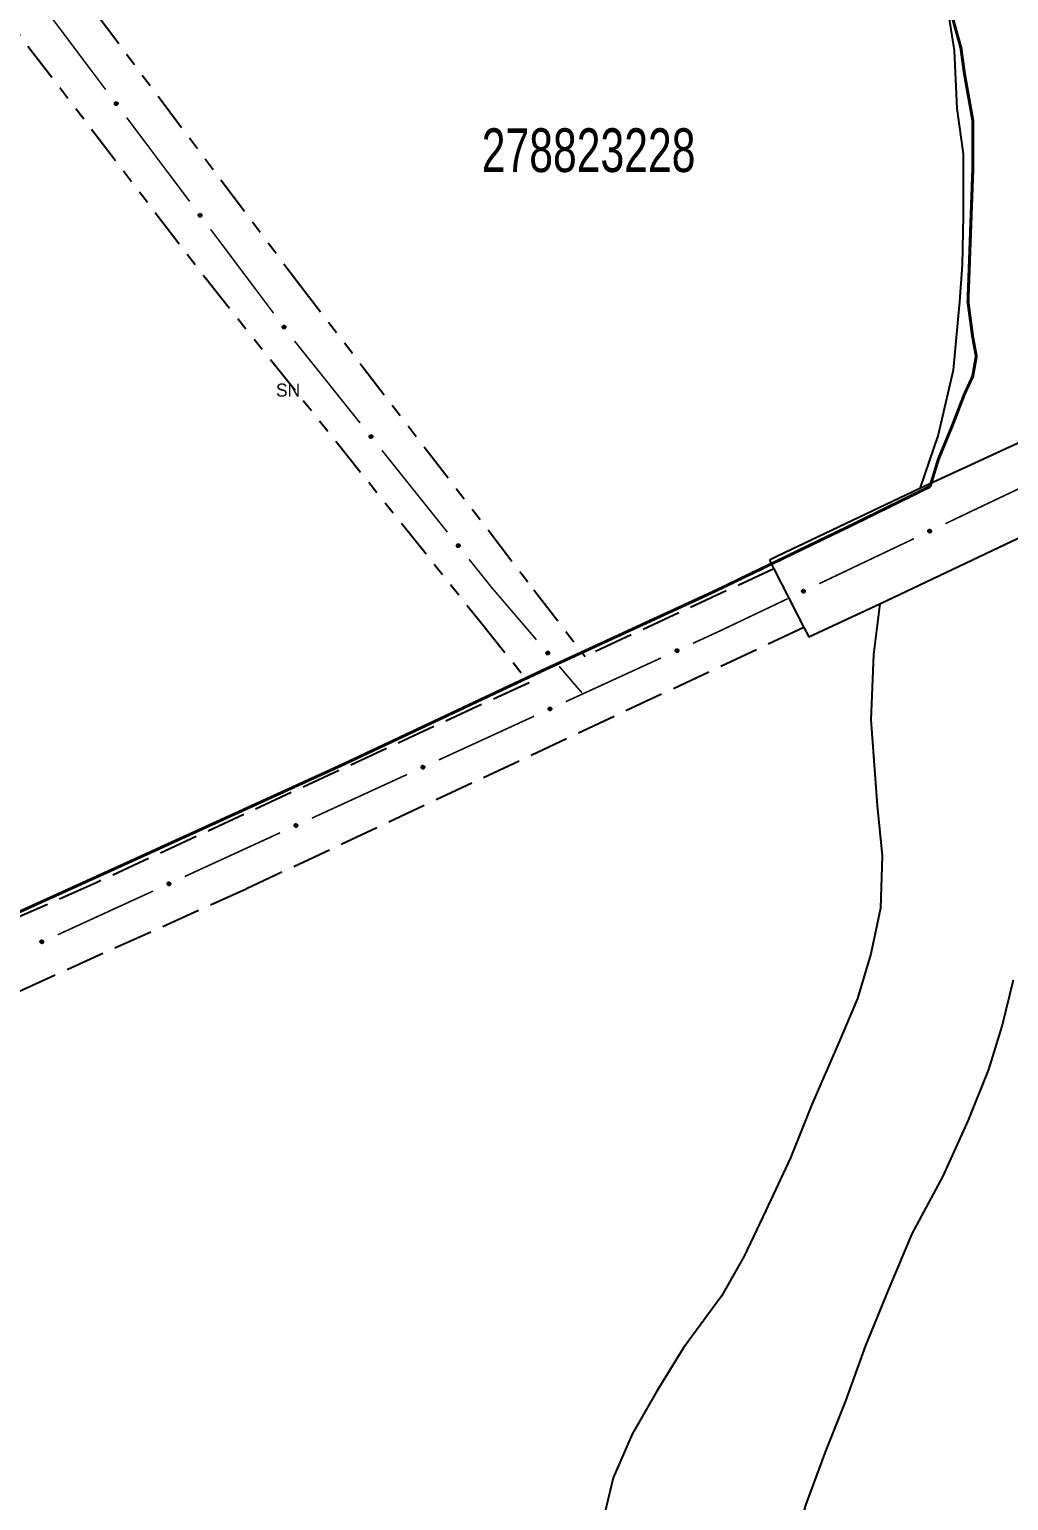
# Model space of a CAD drawing. Extents: x 205807 to 207855, y 4874692 to 4876446.
# Drawn here: x 206501.4 to 206613.5, y 4875407.2 to 4875575.6 of the extents above; entities that cross this region are included whole.
import ezdxf
from ezdxf.enums import TextEntityAlignment as Align

# ---------------------------------------------------------------- set-up
doc = ezdxf.new("R2010")
doc.units = 0
doc.header["$LTSCALE"] = 1.5
doc.header["$MEASUREMENT"] = 0
doc.linetypes.add('TRACO_11', pattern=[8, 3, -1, 3, -1])
doc.linetypes.add('TRACO_25', pattern=[8, 3, -1, 1, -1, 1, -1])
for name, color, linetype in [('CD_MALHA_LOTES', 7, 'CONTINUOUS'), ('CD_TXT_QUADRA', 7, 'CONTINUOUS'), ('HD-CURSO-PERENE', 170, 'CONTINUOUS'), ('RU-QUADRA', 210, 'CONTINUOUS'), ('SV-EIXO-RUA-N-PAV', 6, 'CONTINUOUS'), ('SV-EIXO-RUA-PAV', 20, 'CONTINUOUS'), ('SV-PONTE-BUEIRO', 251, 'CONTINUOUS'), ('SV-RUA-NAO-PAV', 7, 'CONTINUOUS'), ('SV-RUA-PAVIM', 7, 'CONTINUOUS'), ('Th_NmrPort', 1, 'CONTINUOUS')]:
    doc.layers.add(name, color=color, linetype=linetype)
doc.styles.add('ARIAL', font='ARIAL.SHX')

msp = doc.modelspace()

# ---------------------------------------------------------------- linework, layer by layer
at = {"layer": 'CD_MALHA_LOTES', "linetype": 'Continuous', "const_width": 0.35, "flags": 128}
for points in [[(206604.486, 4875523.267073), (206605.435103, 4875526.385555), (206607.062137, 4875530.317553), (206608.417999, 4875533.842793), (206609.367102, 4875535.876586), (206609.773861, 4875538.181551), (206609.367102, 4875540.350929), (206608.824757, 4875544.418514), (206609.367102, 4875559.265199), (206609.367102, 4875565.23099), (206608.417999, 4875570.51885), (206608.011241, 4875573.501745), (206606.790965, 4875577.840503)], [(206483.949904, 4875467.202196), (206511.745067, 4875479.811709), (206537.031886, 4875491.336532), (206560.081533, 4875502.183425), (206579.944905, 4875511.335491), (206595.6729, 4875518.928316), (206604.486, 4875523.267073)]]:
    msp.add_lwpolyline(points, dxfattribs=at)
at = {"layer": 'HD-CURSO-PERENE', "linetype": 'Continuous'}
for points in [[(206586.379211, 4875603.905632, 2.472742), (206586.745282, 4875603.620523, 2.472742), (206592.762149, 4875600.35785, 2.472742), (206598.729408, 4875596.526198, 2.472742), (206603.237038, 4875591.570028, 2.472742), (206605.174926, 4875586.29542, 2.472742), (206606.063424, 4875580.648216, 2.472742), (206607.234946, 4875573.18814, 2.472742), (206607.536408, 4875566.525171, 2.472742), (206608.258199, 4875561.359625, 2.472742), (206608.278473, 4875554.304966, 2.558281), (206608.158536, 4875548.621698, 2.558281), (206607.835816, 4875544.458697, 2.558281), (206607.129676, 4875536.5686, 2.567813), (206605.403765, 4875529.187636, 2.567813), (206603.293345, 4875523.025351, 2.567813)], [(206598.730195, 4875509.824808, 2.567813), (206598.002263, 4875504.055681, 2.567813), (206597.719783, 4875496.569941, 2.567813), (206598.438827, 4875486.773241, 2.567813), (206599.002873, 4875481.003207, 2.567813), (206598.801079, 4875475.025333, 2.567813), (206597.706028, 4875469.772406, 2.567813), (206596.19025, 4875464.650802, 2.567813), (206594.054647, 4875459.646453, 2.567813), (206590.930116, 4875452.52537, 2.567813), (206588.498642, 4875446.417009, 2.567813), (206585.662023, 4875440.400013, 2.567813), (206583.182181, 4875435.160003, 2.567813), (206580.620385, 4875430.581637, 2.567813), (206576.248772, 4875424.698395, 2.567813), (206573.190312, 4875419.742467, 2.567813), (206570.354826, 4875414.800383, 2.567813), (206568.187524, 4875409.812255, 2.567813), (206566.578757, 4875403.107002, 2.567813)], [(206615.829804, 4875328.724733, 2.567813), (206612.039507, 4875334.166554, 2.567813), (206608.351043, 4875340.35589, 2.567813), (206605.252254, 4875346.627311, 2.567813), (206602.457036, 4875353.031261, 2.567813), (206600.034669, 4875358.348848, 2.567813), (206596.279978, 4875364.236231, 2.567813), (206591.942425, 4875369.906103, 2.567813), (206588.506009, 4875375.782555, 2.567813), (206586.717825, 4875381.73918, 2.567813), (206586.584349, 4875387.600746, 2.567813), (206586.915771, 4875393.848133, 2.567813), (206588.569729, 4875400.250393, 2.567813), (206590.255656, 4875406.66828, 2.567813), (206592.536658, 4875412.865631, 2.567813), (206594.804851, 4875418.48981, 2.567813), (206597.119775, 4875424.933679, 2.567813), (206599.72856, 4875431.303145, 2.567813), (206602.42536, 4875437.727527, 2.567813), (206605.975478, 4875444.350972, 2.567813), (206608.894849, 4875450.741429, 2.567813), (206611.212141, 4875456.524397, 2.567813), (206612.750515, 4875461.494505, 2.567813), (206614.029017, 4875466.793495, 2.567813)]]:
    msp.add_polyline3d(points, dxfattribs=at)
at = {"layer": 'RU-QUADRA', "linetype": 'Continuous', "const_width": 0.18, "flags": 128}
msp.add_lwpolyline([(206466.05253, 4875575.874503), (206468.764254, 4875557.299199), (206475.272389, 4875518.58935), (206479.204388, 4875496.692185), (206483.949904, 4875467.202196), (206511.745067, 4875479.811709), (206537.031886, 4875491.336532), (206560.081533, 4875502.183425), (206579.944905, 4875511.335491), (206595.6729, 4875518.928316), (206604.486, 4875523.267073), (206605.435103, 4875526.385555), (206607.062137, 4875530.317553), (206608.417999, 4875533.842793), (206609.367102, 4875535.876586), (206609.773861, 4875538.181551), (206609.367102, 4875540.350929), (206608.824757, 4875544.418514), (206609.367102, 4875559.265199), (206609.367102, 4875565.23099), (206608.417999, 4875570.51885), (206608.011241, 4875573.501745), (206606.790965, 4875577.840503)], dxfattribs=at)
at = {"layer": 'SV-EIXO-RUA-N-PAV', "const_width": 0.18}
for points in [[(206502.882792, 4875578.287206), (206510.091661, 4875568.693864)], [(206512.494618, 4875565.496084), (206519.703487, 4875555.902742)], [(206522.106444, 4875552.704962), (206529.315313, 4875543.11162)], [(206531.720153, 4875539.9153), (206539.216494, 4875530.544874)], [(206541.715274, 4875527.421399), (206549.211614, 4875518.050973)], [(206551.710394, 4875514.927498), (206554.209175, 4875511.804023)], [(206554.209175, 4875511.804023), (206554.290332, 4875511.702576)], [(206554.290332, 4875511.702576), (206559.412115, 4875505.727162)], [(206562.015281, 4875502.690136), (206563.967655, 4875500.412366)], [(206563.967655, 4875500.412366), (206564.616531, 4875499.655344)]]:
    msp.add_lwpolyline(points, dxfattribs=at)
at = {"layer": 'SV-EIXO-RUA-N-PAV'}
for points in [[(206511.294828, 4875567.275968), (206511.343344, 4875567.269783), (206511.383776, 4875567.254547), (206511.413841, 4875567.232132), (206511.435244, 4875567.205398), (206511.454059, 4875567.175582), (206511.466397, 4875567.141335), (206511.471671, 4875567.100292), (206511.465808, 4875567.05158), (206511.447477, 4875567.011187), (206511.42708, 4875566.980537), (206511.400488, 4875566.956614), (206511.371216, 4875566.938821), (206511.335219, 4875566.927182), (206511.293573, 4875566.922243), (206511.244735, 4875566.929324), (206511.205199, 4875566.944533), (206511.176688, 4875566.966977), (206511.152807, 4875566.993863), (206511.133963, 4875567.024534), (206511.122046, 4875567.058221), (206511.117149, 4875567.10016), (206511.124776, 4875567.148271), (206511.139496, 4875567.187877), (206511.161533, 4875567.216695), (206511.188532, 4875567.23961), (206511.218208, 4875567.258846), (206511.252117, 4875567.272681), (206511.294828, 4875567.275968)], [(206520.906654, 4875554.484846), (206520.95517, 4875554.478661), (206520.995602, 4875554.463425), (206521.025667, 4875554.44101), (206521.04707, 4875554.414276), (206521.065885, 4875554.384459), (206521.078223, 4875554.350213), (206521.083497, 4875554.30917), (206521.077634, 4875554.260458), (206521.059303, 4875554.220065), (206521.038905, 4875554.189414), (206521.012313, 4875554.165492), (206520.983042, 4875554.147699), (206520.947045, 4875554.13606), (206520.905399, 4875554.131121), (206520.856561, 4875554.138202), (206520.817025, 4875554.153411), (206520.788514, 4875554.175855), (206520.764633, 4875554.202741), (206520.745789, 4875554.233412), (206520.733871, 4875554.267099), (206520.728975, 4875554.309038), (206520.736602, 4875554.357149), (206520.751322, 4875554.396755), (206520.773359, 4875554.425573), (206520.800358, 4875554.448488), (206520.830034, 4875554.467724), (206520.863943, 4875554.481559), (206520.906654, 4875554.484846)], [(206530.51848, 4875541.693724), (206530.566996, 4875541.687539), (206530.607428, 4875541.672302), (206530.637493, 4875541.649888), (206530.658895, 4875541.623154), (206530.677711, 4875541.593337), (206530.690049, 4875541.559091), (206530.695323, 4875541.518048), (206530.68946, 4875541.469336), (206530.671129, 4875541.428943), (206530.650731, 4875541.398292), (206530.624139, 4875541.37437), (206530.594868, 4875541.356577), (206530.55887, 4875541.344937), (206530.517225, 4875541.339999), (206530.468386, 4875541.34708), (206530.42885, 4875541.362289), (206530.40034, 4875541.384733), (206530.376459, 4875541.411619), (206530.357614, 4875541.442289), (206530.345697, 4875541.475976), (206530.340801, 4875541.517916), (206530.348428, 4875541.566027), (206530.363147, 4875541.605633), (206530.385185, 4875541.634451), (206530.412184, 4875541.657366), (206530.44186, 4875541.676601), (206530.475769, 4875541.690437), (206530.51848, 4875541.693724)], [(206540.462086, 4875529.164099), (206540.510766, 4875529.159387), (206540.551642, 4875529.145383), (206540.582372, 4875529.123891), (206540.604575, 4875529.097817), (206540.624286, 4875529.068585), (206540.637656, 4875529.034728), (206540.644172, 4875528.993864), (206540.639788, 4875528.944997), (206540.62269, 4875528.904067), (206540.603231, 4875528.872812), (206540.577376, 4875528.848094), (206540.548657, 4875528.829422), (206540.513029, 4875528.816697), (206540.471553, 4875528.810498), (206540.422522, 4875528.816096), (206540.382543, 4875528.8301), (206540.353365, 4875528.851669), (206540.32868, 4875528.877819), (206540.308915, 4875528.907904), (206540.295982, 4875528.941214), (206540.289817, 4875528.982986), (206540.295982, 4875529.031306), (206540.309494, 4875529.07134), (206540.330648, 4875529.100813), (206540.35694, 4875529.124536), (206540.38602, 4875529.144662), (206540.419494, 4875529.159519), (206540.462086, 4875529.164099)], [(206550.457206, 4875516.670198), (206550.505887, 4875516.665486), (206550.546763, 4875516.651482), (206550.577493, 4875516.62999), (206550.599696, 4875516.603916), (206550.619407, 4875516.574684), (206550.632777, 4875516.540827), (206550.639292, 4875516.499963), (206550.634909, 4875516.451096), (206550.617811, 4875516.410166), (206550.598351, 4875516.378911), (206550.572497, 4875516.354193), (206550.543778, 4875516.335521), (206550.50815, 4875516.322796), (206550.466674, 4875516.316597), (206550.417643, 4875516.322195), (206550.377664, 4875516.336199), (206550.348486, 4875516.357768), (206550.323801, 4875516.383918), (206550.304036, 4875516.414003), (206550.291103, 4875516.447313), (206550.284937, 4875516.489085), (206550.291103, 4875516.537405), (206550.304615, 4875516.577439), (206550.325769, 4875516.606912), (206550.352061, 4875516.630635), (206550.38114, 4875516.650761), (206550.414615, 4875516.665618), (206550.457206, 4875516.670198)], [(206560.703771, 4875504.389379), (206560.752584, 4875504.386319), (206560.79391, 4875504.373708), (206560.825351, 4875504.353269), (206560.848425, 4875504.327963), (206560.869115, 4875504.299415), (206560.883624, 4875504.26603), (206560.89152, 4875504.22541), (206560.888795, 4875504.176423), (206560.873093, 4875504.134937), (206560.854704, 4875504.103041), (206560.829702, 4875504.077461), (206560.801632, 4875504.057827), (206560.766456, 4875504.043902), (206560.725213, 4875504.036302), (206560.676021, 4875504.040235), (206560.63559, 4875504.052877), (206560.605698, 4875504.073445), (206560.580142, 4875504.098743), (206560.559368, 4875504.128142), (206560.545315, 4875504.160995), (206560.537737, 4875504.202534), (206560.542262, 4875504.251035), (206560.55441, 4875504.291503), (206560.574554, 4875504.321676), (206560.600027, 4875504.346276), (206560.628408, 4875504.367376), (206560.661359, 4875504.383358), (206560.703771, 4875504.389379)]]:
    msp.add_lwpolyline(points, close=True, dxfattribs=at)
for points in [[(206511.117149, 4875567.10016), (206511.293573, 4875566.922243)], [(206511.122046, 4875567.058221), (206511.244735, 4875566.929324)], [(206511.124492, 4875567.122065), (206511.312158, 4875566.926839)], [(206511.124776, 4875567.148271), (206511.335219, 4875566.927182)], [(206511.124808, 4875567.076217), (206511.264122, 4875566.931707)], [(206511.131119, 4875567.038289), (206511.220721, 4875566.941764)], [(206511.132639, 4875567.165737), (206511.349538, 4875566.936152)], [(206511.133963, 4875567.024534), (206511.205199, 4875566.944533)], [(206511.139496, 4875567.187877), (206511.371216, 4875566.938821)], [(206511.151985, 4875567.199049), (206511.383638, 4875566.949829)], [(206511.161533, 4875567.216695), (206511.400488, 4875566.956614)], [(206511.176248, 4875567.225817), (206511.410638, 4875566.968411)], [(206511.188532, 4875567.23961), (206511.42708, 4875566.980537)], [(206511.206521, 4875567.246858), (206511.435716, 4875567.00091)], [(206511.218208, 4875567.258846), (206511.447477, 4875567.011187)], [(206511.237891, 4875567.261897), (206511.454241, 4875567.035313)], [(206511.252117, 4875567.272681), (206511.465808, 4875567.05158)], [(206511.27254, 4875567.272572), (206511.465118, 4875567.077623)], [(206511.294828, 4875567.275968), (206511.471671, 4875567.100292)], [(206511.321118, 4875567.271526), (206511.464254, 4875567.126473)], [(206511.343344, 4875567.269783), (206511.466397, 4875567.141335)], [(206511.36643, 4875567.261197), (206511.454121, 4875567.164943)], [(206511.383776, 4875567.254547), (206511.454059, 4875567.175582)], [(206520.736602, 4875554.357149), (206520.947045, 4875554.13606)], [(206520.744465, 4875554.374615), (206520.961363, 4875554.14503)], [(206520.751322, 4875554.396755), (206520.983042, 4875554.147699)], [(206520.76381, 4875554.407927), (206520.995464, 4875554.158707)], [(206520.773359, 4875554.425573), (206521.012313, 4875554.165492)], [(206520.788074, 4875554.434694), (206521.022464, 4875554.177289)], [(206520.800358, 4875554.448488), (206521.038905, 4875554.189414)], [(206520.818347, 4875554.455736), (206521.047541, 4875554.209788)], [(206520.830034, 4875554.467724), (206521.059303, 4875554.220065)], [(206520.849717, 4875554.470775), (206521.066067, 4875554.244191)], [(206520.863943, 4875554.481559), (206521.077634, 4875554.260458)], [(206520.884366, 4875554.48145), (206521.076944, 4875554.286501)], [(206520.906654, 4875554.484846), (206521.083497, 4875554.30917)], [(206520.932944, 4875554.480403), (206521.07608, 4875554.33535)], [(206520.95517, 4875554.478661), (206521.078223, 4875554.350213)], [(206520.978256, 4875554.470075), (206521.065947, 4875554.373821)], [(206520.995602, 4875554.463425), (206521.065885, 4875554.384459)], [(206520.728975, 4875554.309038), (206520.905399, 4875554.131121)], [(206520.733871, 4875554.267099), (206520.856561, 4875554.138202)], [(206520.736318, 4875554.330943), (206520.923984, 4875554.135717)], [(206520.736633, 4875554.285095), (206520.875948, 4875554.140585)], [(206520.742945, 4875554.247167), (206520.832547, 4875554.150642)], [(206520.745789, 4875554.233412), (206520.817025, 4875554.153411)], [(206530.340801, 4875541.517916), (206530.517225, 4875541.339999)], [(206530.345697, 4875541.475976), (206530.468386, 4875541.34708)], [(206530.348144, 4875541.539821), (206530.53581, 4875541.344595)], [(206530.348428, 4875541.566027), (206530.55887, 4875541.344937)], [(206530.348459, 4875541.493973), (206530.487774, 4875541.349462)], [(206530.354771, 4875541.456045), (206530.444373, 4875541.35952)], [(206530.356291, 4875541.583493), (206530.573189, 4875541.353908)], [(206530.357614, 4875541.442289), (206530.42885, 4875541.362289)], [(206530.363147, 4875541.605633), (206530.594868, 4875541.356577)], [(206530.375636, 4875541.616805), (206530.60729, 4875541.367585)], [(206530.385185, 4875541.634451), (206530.624139, 4875541.37437)], [(206530.3999, 4875541.643572), (206530.63429, 4875541.386167)], [(206530.412184, 4875541.657366), (206530.650731, 4875541.398292)], [(206530.430173, 4875541.664614), (206530.659367, 4875541.418666)], [(206530.44186, 4875541.676601), (206530.671129, 4875541.428943)], [(206530.461543, 4875541.679653), (206530.677893, 4875541.453069)], [(206530.475769, 4875541.690437), (206530.68946, 4875541.469336)], [(206530.496192, 4875541.690328), (206530.68877, 4875541.495379)], [(206530.51848, 4875541.693724), (206530.695323, 4875541.518048)], [(206530.54477, 4875541.689281), (206530.687906, 4875541.544228)], [(206530.566996, 4875541.687539), (206530.690049, 4875541.559091)], [(206530.590082, 4875541.678953), (206530.677773, 4875541.582699)], [(206530.607428, 4875541.672302), (206530.677711, 4875541.593337)], [(206540.330648, 4875529.100813), (206540.577376, 4875528.848094)], [(206540.34508, 4875529.110376), (206540.587165, 4875528.860194)], [(206540.35694, 4875529.124536), (206540.603231, 4875528.872812)], [(206540.374701, 4875529.132326), (206540.611245, 4875528.893438)], [(206540.38602, 4875529.144662), (206540.62269, 4875528.904067)], [(206540.405601, 4875529.148308), (206540.62872, 4875528.928386)], [(206540.419494, 4875529.159519), (206540.639788, 4875528.944997)], [(206540.439911, 4875529.160029), (206540.638309, 4875528.971007)], [(206540.462086, 4875529.164099), (206540.644172, 4875528.993864)], [(206540.488498, 4875529.160455), (206540.635965, 4875529.019807)], [(206540.510766, 4875529.159387), (206540.637656, 4875529.034728)], [(206540.534102, 4875529.151505), (206540.624671, 4875529.057953)], [(206540.551642, 4875529.145383), (206540.624286, 4875529.068585)], [(206540.289817, 4875528.982986), (206540.471553, 4875528.810498)], [(206540.295982, 4875529.031306), (206540.513029, 4875528.816697)], [(206540.295982, 4875528.941214), (206540.422522, 4875528.816096)], [(206540.296493, 4875529.005103), (206540.48999, 4875528.815655)], [(206540.298197, 4875528.959286), (206540.441829, 4875528.819065)], [(206540.303312, 4875529.049003), (206540.52707, 4875528.826097)], [(206540.305656, 4875528.921567), (206540.398143, 4875528.827802)], [(206540.308915, 4875528.907904), (206540.382543, 4875528.8301)], [(206540.309494, 4875529.07134), (206540.548657, 4875528.829422)], [(206540.321639, 4875529.082886), (206540.56074, 4875528.840801)], [(206550.284937, 4875516.489085), (206550.466674, 4875516.316597)], [(206550.291103, 4875516.537405), (206550.50815, 4875516.322796)], [(206550.291103, 4875516.447313), (206550.417643, 4875516.322195)], [(206550.291613, 4875516.511202), (206550.485111, 4875516.321754)], [(206550.293318, 4875516.465385), (206550.436949, 4875516.325164)], [(206550.298433, 4875516.555102), (206550.52219, 4875516.332196)], [(206550.300777, 4875516.427666), (206550.393263, 4875516.333901)], [(206550.304036, 4875516.414003), (206550.377664, 4875516.336199)], [(206550.304615, 4875516.577439), (206550.543778, 4875516.335521)], [(206550.316759, 4875516.588985), (206550.555861, 4875516.3469)], [(206550.325769, 4875516.606912), (206550.572497, 4875516.354193)], [(206550.340201, 4875516.616475), (206550.582285, 4875516.366293)], [(206550.352061, 4875516.630635), (206550.598351, 4875516.378911)], [(206550.369822, 4875516.638425), (206550.606366, 4875516.399537)], [(206550.38114, 4875516.650761), (206550.617811, 4875516.410166)], [(206550.400722, 4875516.654407), (206550.62384, 4875516.434485)], [(206550.414615, 4875516.665618), (206550.634909, 4875516.451096)], [(206550.435031, 4875516.666128), (206550.63343, 4875516.477106)], [(206550.457206, 4875516.670198), (206550.639292, 4875516.499963)], [(206550.483619, 4875516.666554), (206550.631086, 4875516.525906)], [(206550.505887, 4875516.665486), (206550.632777, 4875516.540827)], [(206550.529223, 4875516.657604), (206550.619791, 4875516.564052)], [(206550.546763, 4875516.651482), (206550.619407, 4875516.574684)], [(206560.537737, 4875504.202534), (206560.725213, 4875504.036302)], [(206560.542262, 4875504.251035), (206560.766456, 4875504.043902)], [(206560.54366, 4875504.224864), (206560.743464, 4875504.04208)], [(206560.545315, 4875504.160995), (206560.676021, 4875504.040235)], [(206560.546916, 4875504.179131), (206560.695215, 4875504.043856)], [(206560.548988, 4875504.268969), (206560.780169, 4875504.053773)], [(206560.55441, 4875504.291503), (206560.801632, 4875504.057827)], [(206560.555648, 4875504.141687), (206560.651258, 4875504.051109)], [(206560.559368, 4875504.128142), (206560.63559, 4875504.052877)], [(206560.566157, 4875504.303454), (206560.813322, 4875504.069609)], [(206560.574554, 4875504.321676), (206560.829702, 4875504.077461)], [(206560.588653, 4875504.331723), (206560.839075, 4875504.089885)], [(206560.600027, 4875504.346276), (206560.854704, 4875504.103041)], [(206560.617514, 4875504.354663), (206560.862015, 4875504.123926)], [(206560.628408, 4875504.367376), (206560.873093, 4875504.134937)], [(206560.647854, 4875504.371684), (206560.878295, 4875504.159447)], [(206560.661359, 4875504.383358), (206560.888795, 4875504.176423)], [(206560.681747, 4875504.38456), (206560.886436, 4875504.202368)], [(206560.703771, 4875504.389379), (206560.89152, 4875504.22541)], [(206560.730292, 4875504.386632), (206560.88244, 4875504.251061)], [(206560.752584, 4875504.386319), (206560.883624, 4875504.26603)], [(206560.776173, 4875504.379232), (206560.869859, 4875504.288802)], [(206560.79391, 4875504.373708), (206560.869115, 4875504.299415)]]:
    msp.add_lwpolyline(points, dxfattribs=at)
at = {"layer": 'SV-EIXO-RUA-PAV', "const_width": 0.18}
for points in [[(206606.243015, 4875519.018045), (206617.079961, 4875524.171743)], [(206591.793754, 4875512.146447), (206602.630699, 4875517.300145)], [(206580.310629, 4875506.685448), (206588.181438, 4875510.428548)], [(206577.325187, 4875505.316182), (206580.052057, 4875506.566854)], [(206580.052057, 4875506.566854), (206580.310629, 4875506.685448)], [(206562.781881, 4875498.645932), (206573.68936, 4875503.64862)], [(206548.238574, 4875491.975681), (206559.146054, 4875496.978369)], [(206533.695268, 4875485.30543), (206544.602748, 4875490.308118)], [(206519.151962, 4875478.63518), (206530.059442, 4875483.637868)], [(206504.793817, 4875472.049853), (206515.516135, 4875476.967617)], [(206504.607428, 4875471.967658), (206504.793817, 4875472.049853)]]:
    msp.add_lwpolyline(points, dxfattribs=at)
at = {"layer": 'SV-EIXO-RUA-PAV'}
for points in [[(206604.259825, 4875518.196799), (206604.27555, 4875518.243111), (206604.298534, 4875518.279698), (206604.326487, 4875518.304696), (206604.356949, 4875518.320346), (206604.389916, 4875518.332845), (206604.425933, 4875518.338115), (206604.467205, 4875518.335108), (206604.513772, 4875518.319661), (206604.549705, 4875518.293652), (206604.575679, 4875518.267558), (206604.593826, 4875518.236735), (206604.605432, 4875518.204506), (206604.609669, 4875518.166911), (206604.606214, 4875518.125117), (206604.589547, 4875518.078667), (206604.566768, 4875518.042952), (206604.539096, 4875518.019483), (206604.507992, 4875518.001436), (206604.474182, 4875517.989078), (206604.438797, 4875517.984109), (206604.396722, 4875517.987663), (206604.351094, 4875518.00472), (206604.315214, 4875518.027033), (206604.291362, 4875518.054369), (206604.274284, 4875518.085391), (206604.261345, 4875518.118304), (206604.25454, 4875518.154289), (206604.259825, 4875518.196799)], [(206589.810564, 4875511.325202), (206589.826289, 4875511.371514), (206589.849273, 4875511.408101), (206589.877226, 4875511.433099), (206589.907688, 4875511.448748), (206589.940654, 4875511.461248), (206589.976672, 4875511.466517), (206590.017943, 4875511.463511), (206590.064511, 4875511.448064), (206590.100444, 4875511.422055), (206590.126418, 4875511.395961), (206590.144565, 4875511.365137), (206590.156171, 4875511.332908), (206590.160408, 4875511.295314), (206590.156952, 4875511.253519), (206590.140286, 4875511.20707), (206590.117507, 4875511.171355), (206590.089834, 4875511.147886), (206590.058731, 4875511.129838), (206590.024921, 4875511.11748), (206589.989536, 4875511.112511), (206589.947461, 4875511.116066), (206589.901833, 4875511.133123), (206589.865953, 4875511.155436), (206589.842101, 4875511.182772), (206589.825023, 4875511.213794), (206589.812083, 4875511.246706), (206589.805279, 4875511.282692), (206589.810564, 4875511.325202)], [(206575.330783, 4875504.52256), (206575.347149, 4875504.568649), (206575.370639, 4875504.604914), (206575.398937, 4875504.629521), (206575.429612, 4875504.644746), (206575.46275, 4875504.656787), (206575.498837, 4875504.661555), (206575.540063, 4875504.657976), (206575.586411, 4875504.641883), (206575.621979, 4875504.615378), (206575.647588, 4875504.588926), (206575.665306, 4875504.557853), (206575.676463, 4875504.525466), (206575.680177, 4875504.487817), (206575.676142, 4875504.446074), (206575.658832, 4875504.39986), (206575.635559, 4875504.364465), (206575.607563, 4875504.341383), (206575.576212, 4875504.323769), (206575.542234, 4875504.311882), (206575.506783, 4875504.307405), (206575.464762, 4875504.311543), (206575.419375, 4875504.329233), (206575.383808, 4875504.352042), (206575.360338, 4875504.379706), (206575.343692, 4875504.410962), (206575.331211, 4875504.444051), (206575.324907, 4875504.480128), (206575.330783, 4875504.52256)], [(206560.787476, 4875497.85231), (206560.803842, 4875497.898399), (206560.827333, 4875497.934663), (206560.85563, 4875497.959271), (206560.886306, 4875497.974495), (206560.919443, 4875497.986536), (206560.955531, 4875497.991305), (206560.996756, 4875497.987725), (206561.043105, 4875497.971633), (206561.078673, 4875497.945127), (206561.104282, 4875497.918675), (206561.121999, 4875497.887602), (206561.133157, 4875497.855215), (206561.136871, 4875497.817566), (206561.132836, 4875497.775823), (206561.115526, 4875497.729609), (206561.092253, 4875497.694215), (206561.064257, 4875497.671132), (206561.032905, 4875497.653518), (206560.998928, 4875497.641631), (206560.963476, 4875497.637154), (206560.921455, 4875497.641293), (206560.876069, 4875497.658982), (206560.840502, 4875497.681791), (206560.817032, 4875497.709455), (206560.800386, 4875497.740711), (206560.787905, 4875497.773801), (206560.781601, 4875497.809877), (206560.787476, 4875497.85231)], [(206546.24417, 4875491.182059), (206546.260536, 4875491.228148), (206546.284026, 4875491.264413), (206546.312324, 4875491.28902), (206546.343, 4875491.304245), (206546.376137, 4875491.316285), (206546.412225, 4875491.321054), (206546.45345, 4875491.317475), (206546.499799, 4875491.301382), (206546.535367, 4875491.274877), (206546.560976, 4875491.248425), (206546.578693, 4875491.217352), (206546.589851, 4875491.184965), (206546.593565, 4875491.147315), (206546.589529, 4875491.105573), (206546.572219, 4875491.059359), (206546.548946, 4875491.023964), (206546.520951, 4875491.000881), (206546.489599, 4875490.983268), (206546.455621, 4875490.97138), (206546.42017, 4875490.966903), (206546.378149, 4875490.971042), (206546.332763, 4875490.988731), (206546.297195, 4875491.01154), (206546.273726, 4875491.039205), (206546.25708, 4875491.070461), (206546.244599, 4875491.10355), (206546.238295, 4875491.139627), (206546.24417, 4875491.182059)], [(206531.700864, 4875484.511808), (206531.71723, 4875484.557897), (206531.74072, 4875484.594162), (206531.769018, 4875484.618769), (206531.799694, 4875484.633994), (206531.832831, 4875484.646035), (206531.868918, 4875484.650803), (206531.910144, 4875484.647224), (206531.956493, 4875484.631131), (206531.992061, 4875484.604626), (206532.01767, 4875484.578174), (206532.035387, 4875484.547101), (206532.046545, 4875484.514714), (206532.050258, 4875484.477065), (206532.046223, 4875484.435322), (206532.028913, 4875484.389108), (206532.00564, 4875484.353713), (206531.977644, 4875484.330631), (206531.946293, 4875484.313017), (206531.912315, 4875484.30113), (206531.876864, 4875484.296653), (206531.834843, 4875484.300791), (206531.789456, 4875484.318481), (206531.753889, 4875484.34129), (206531.730419, 4875484.368954), (206531.713774, 4875484.40021), (206531.701293, 4875484.433299), (206531.694989, 4875484.469376), (206531.700864, 4875484.511808)], [(206517.157558, 4875477.841558), (206517.173924, 4875477.887647), (206517.197414, 4875477.923911), (206517.225712, 4875477.948519), (206517.256388, 4875477.963743), (206517.289525, 4875477.975784), (206517.325612, 4875477.980553), (206517.366838, 4875477.976973), (206517.413186, 4875477.960881), (206517.448754, 4875477.934375), (206517.474364, 4875477.907923), (206517.492081, 4875477.87685), (206517.503238, 4875477.844463), (206517.506952, 4875477.806814), (206517.502917, 4875477.765071), (206517.485607, 4875477.718857), (206517.462334, 4875477.683463), (206517.434338, 4875477.66038), (206517.402987, 4875477.642766), (206517.369009, 4875477.630879), (206517.333558, 4875477.626402), (206517.291537, 4875477.630541), (206517.24615, 4875477.64823), (206517.210583, 4875477.671039), (206517.187113, 4875477.698703), (206517.170467, 4875477.729959), (206517.157986, 4875477.763049), (206517.151683, 4875477.799125), (206517.157558, 4875477.841558)], [(206502.601582, 4875471.203418), (206502.618623, 4875471.249261), (206502.642643, 4875471.285177), (206502.671299, 4875471.309366), (206502.702196, 4875471.324138), (206502.735506, 4875471.335691), (206502.77166, 4875471.339929), (206502.812828, 4875471.335744), (206502.858936, 4875471.318973), (206502.89411, 4875471.291948), (206502.919328, 4875471.265122), (206502.936587, 4875471.233793), (206502.947268, 4875471.201245), (206502.950428, 4875471.163545), (206502.94578, 4875471.121866), (206502.927793, 4875471.075912), (206502.904003, 4875471.040863), (206502.875671, 4875471.018194), (206502.844064, 4875471.001042), (206502.809915, 4875470.989655), (206502.774402, 4875470.9857), (206502.732447, 4875470.990455), (206502.687325, 4875471.008809), (206502.652097, 4875471.032138), (206502.629036, 4875471.060144), (206502.612851, 4875471.091642), (206502.600857, 4875471.124911), (206502.595084, 4875471.161076), (206502.601582, 4875471.203418)]]:
    msp.add_lwpolyline(points, close=True, dxfattribs=at)
for points in [[(206604.25454, 4875518.154289), (206604.513772, 4875518.319661)], [(206604.258714, 4875518.174281), (206604.488114, 4875518.324172)], [(206604.259825, 4875518.196799), (206604.467205, 4875518.335108)], [(206604.261345, 4875518.118304), (206604.549705, 4875518.293652)], [(206604.262275, 4875518.1382), (206604.52741, 4875518.305086)], [(206604.269416, 4875518.221678), (206604.440071, 4875518.333055)], [(206604.270764, 4875518.104463), (206604.557434, 4875518.280079)], [(206604.274284, 4875518.085391), (206604.575679, 4875518.267558)], [(206604.27555, 4875518.243111), (206604.425933, 4875518.338115)], [(206604.285355, 4875518.070606), (206604.584287, 4875518.249032)], [(206604.288562, 4875518.264024), (206604.400354, 4875518.330787)], [(206604.291362, 4875518.054369), (206604.593826, 4875518.236735)], [(206604.298534, 4875518.279698), (206604.389916, 4875518.332845)], [(206604.306753, 4875518.041497), (206604.597119, 4875518.218871)], [(206604.315214, 4875518.027033), (206604.605432, 4875518.204506)], [(206604.335544, 4875518.015904), (206604.60373, 4875518.18273)], [(206604.351094, 4875518.00472), (206604.609669, 4875518.166911)], [(206604.376719, 4875517.999222), (206604.605412, 4875518.144244)], [(206604.396722, 4875517.987663), (206604.606214, 4875518.125117)], [(206604.421711, 4875517.9904), (206604.591074, 4875518.098141)], [(206604.438797, 4875517.984109), (206604.589547, 4875518.078667)], [(206604.460136, 4875517.989031), (206604.572574, 4875518.057612)], [(206604.474182, 4875517.989078), (206604.566768, 4875518.042952)], [(206589.805279, 4875511.282692), (206590.064511, 4875511.448064)], [(206589.809453, 4875511.302684), (206590.038852, 4875511.452575)], [(206589.810564, 4875511.325202), (206590.017943, 4875511.463511)], [(206589.812083, 4875511.246706), (206590.100444, 4875511.422055)], [(206589.813014, 4875511.266603), (206590.078149, 4875511.433489)], [(206589.820154, 4875511.35008), (206589.99081, 4875511.461458)], [(206589.821503, 4875511.232866), (206590.108173, 4875511.408482)], [(206589.825023, 4875511.213794), (206590.126418, 4875511.395961)], [(206589.826289, 4875511.371514), (206589.976672, 4875511.466517)], [(206589.836093, 4875511.199009), (206590.135026, 4875511.377434)], [(206589.839301, 4875511.392427), (206589.951092, 4875511.45919)], [(206589.842101, 4875511.182772), (206590.144565, 4875511.365137)], [(206589.849273, 4875511.408101), (206589.940654, 4875511.461248)], [(206589.857491, 4875511.1699), (206590.147858, 4875511.347274)], [(206589.865953, 4875511.155436), (206590.156171, 4875511.332908)], [(206589.886283, 4875511.144307), (206590.154469, 4875511.311132)], [(206589.901833, 4875511.133123), (206590.160408, 4875511.295314)], [(206589.927458, 4875511.127625), (206590.156151, 4875511.272647)], [(206589.947461, 4875511.116066), (206590.156952, 4875511.253519)], [(206589.97245, 4875511.118802), (206590.141813, 4875511.226543)], [(206589.989536, 4875511.112511), (206590.140286, 4875511.20707)], [(206590.010875, 4875511.117434), (206590.123313, 4875511.186015)], [(206590.024921, 4875511.11748), (206590.117507, 4875511.171355)], [(206575.324907, 4875504.480128), (206575.586411, 4875504.641883)], [(206575.329359, 4875504.50006), (206575.560818, 4875504.64675)], [(206575.330783, 4875504.52256), (206575.540063, 4875504.657976)], [(206575.331211, 4875504.444051), (206575.621979, 4875504.615378)], [(206575.332418, 4875504.463933), (206575.599845, 4875504.62712)], [(206575.340438, 4875504.430082), (206575.629519, 4875504.601699)], [(206575.340717, 4875504.547303), (206575.512903, 4875504.6563)], [(206575.343692, 4875504.410962), (206575.647588, 4875504.588926)], [(206575.347149, 4875504.568649), (206575.498837, 4875504.661555)], [(206575.354557, 4875504.396025), (206575.655938, 4875504.570281)], [(206575.360338, 4875504.379706), (206575.665306, 4875504.557853)], [(206575.36045, 4875504.58938), (206575.473158, 4875504.654584)], [(206575.370639, 4875504.604914), (206575.46275, 4875504.656787)], [(206575.375548, 4875504.366622), (206575.66835, 4875504.539946)], [(206575.383808, 4875504.352042), (206575.676463, 4875504.525466)], [(206575.403982, 4875504.340631), (206575.674459, 4875504.503716)], [(206575.419375, 4875504.329233), (206575.680177, 4875504.487817)], [(206575.444921, 4875504.323379), (206575.675606, 4875504.465211)], [(206575.464762, 4875504.311543), (206575.676142, 4875504.446074)], [(206575.489786, 4875504.313933), (206575.660629, 4875504.419311)], [(206575.506783, 4875504.307405), (206575.658832, 4875504.39986)], [(206575.528188, 4875504.31203), (206575.641568, 4875504.379043)], [(206575.542234, 4875504.311882), (206575.635559, 4875504.364465)], [(206560.781601, 4875497.809877), (206561.043105, 4875497.971633)], [(206560.786053, 4875497.829809), (206561.017512, 4875497.9765)], [(206560.787476, 4875497.85231), (206560.996756, 4875497.987725)], [(206560.787905, 4875497.773801), (206561.078673, 4875497.945127)], [(206560.789111, 4875497.793682), (206561.056539, 4875497.95687)], [(206560.797131, 4875497.759831), (206561.086213, 4875497.931448)], [(206560.797411, 4875497.877052), (206560.969597, 4875497.986049)], [(206560.800386, 4875497.740711), (206561.104282, 4875497.918675)], [(206560.803842, 4875497.898399), (206560.955531, 4875497.991305)], [(206560.81125, 4875497.725774), (206561.112632, 4875497.900031)], [(206560.817032, 4875497.709455), (206561.121999, 4875497.887602)], [(206560.817144, 4875497.919129), (206560.929852, 4875497.984333)], [(206560.827333, 4875497.934663), (206560.919443, 4875497.986536)], [(206560.832242, 4875497.696371), (206561.125044, 4875497.869695)], [(206560.840502, 4875497.681791), (206561.133157, 4875497.855215)], [(206560.860675, 4875497.670381), (206561.131152, 4875497.833465)], [(206560.876069, 4875497.658982), (206561.136871, 4875497.817566)], [(206560.901614, 4875497.653129), (206561.132299, 4875497.79496)], [(206560.921455, 4875497.641293), (206561.132836, 4875497.775823)], [(206560.946479, 4875497.643682), (206561.117323, 4875497.74906)], [(206560.963476, 4875497.637154), (206561.115526, 4875497.729609)], [(206560.984882, 4875497.641779), (206561.098261, 4875497.708793)], [(206560.998928, 4875497.641631), (206561.092253, 4875497.694215)], [(206546.238295, 4875491.139627), (206546.499799, 4875491.301382)], [(206546.242746, 4875491.159559), (206546.474205, 4875491.306249)], [(206546.24417, 4875491.182059), (206546.45345, 4875491.317475)], [(206546.244599, 4875491.10355), (206546.535367, 4875491.274877)], [(206546.245805, 4875491.123432), (206546.513233, 4875491.286619)], [(206546.253825, 4875491.08958), (206546.542906, 4875491.261198)], [(206546.254105, 4875491.206802), (206546.426291, 4875491.315798)], [(206546.25708, 4875491.070461), (206546.560976, 4875491.248425)], [(206546.260536, 4875491.228148), (206546.412225, 4875491.321054)], [(206546.267944, 4875491.055523), (206546.569326, 4875491.22978)], [(206546.273726, 4875491.039205), (206546.578693, 4875491.217352)], [(206546.273838, 4875491.248879), (206546.386546, 4875491.314083)], [(206546.284026, 4875491.264413), (206546.376137, 4875491.316285)], [(206546.288936, 4875491.02612), (206546.581738, 4875491.199444)], [(206546.297195, 4875491.01154), (206546.589851, 4875491.184965)], [(206546.317369, 4875491.00013), (206546.587846, 4875491.163215)], [(206546.332763, 4875490.988731), (206546.593565, 4875491.147315)], [(206546.358308, 4875490.982878), (206546.588993, 4875491.12471)], [(206546.378149, 4875490.971042), (206546.589529, 4875491.105573)], [(206546.403173, 4875490.973431), (206546.574016, 4875491.078809)], [(206546.42017, 4875490.966903), (206546.572219, 4875491.059359)], [(206546.441576, 4875490.971529), (206546.554955, 4875491.038542)], [(206546.455621, 4875490.97138), (206546.548946, 4875491.023964)], [(206531.694989, 4875484.469376), (206531.956493, 4875484.631131)], [(206531.69944, 4875484.489308), (206531.930899, 4875484.635998)], [(206531.700864, 4875484.511808), (206531.910144, 4875484.647224)], [(206531.701293, 4875484.433299), (206531.992061, 4875484.604626)], [(206531.702499, 4875484.453181), (206531.969926, 4875484.616368)], [(206531.710519, 4875484.41933), (206531.9996, 4875484.590947)], [(206531.710799, 4875484.536551), (206531.882985, 4875484.645548)], [(206531.713774, 4875484.40021), (206532.01767, 4875484.578174)], [(206531.71723, 4875484.557897), (206531.868918, 4875484.650803)], [(206531.724638, 4875484.385273), (206532.026019, 4875484.559529)], [(206531.730419, 4875484.368954), (206532.035387, 4875484.547101)], [(206531.730531, 4875484.578628), (206531.843239, 4875484.643832)], [(206531.74072, 4875484.594162), (206531.832831, 4875484.646035)], [(206531.74563, 4875484.35587), (206532.038432, 4875484.529194)], [(206531.753889, 4875484.34129), (206532.046545, 4875484.514714)], [(206531.774063, 4875484.329879), (206532.04454, 4875484.492964)], [(206531.789456, 4875484.318481), (206532.050258, 4875484.477065)], [(206531.815002, 4875484.312627), (206532.045687, 4875484.454459)], [(206531.834843, 4875484.300791), (206532.046223, 4875484.435322)], [(206531.859867, 4875484.30318), (206532.03071, 4875484.408559)], [(206531.876864, 4875484.296653), (206532.028913, 4875484.389108)], [(206531.898269, 4875484.301278), (206532.011649, 4875484.368291)], [(206531.912315, 4875484.30113), (206532.00564, 4875484.353713)], [(206517.151683, 4875477.799125), (206517.413186, 4875477.960881)], [(206517.156134, 4875477.819057), (206517.387593, 4875477.965748)], [(206517.157558, 4875477.841558), (206517.366838, 4875477.976973)], [(206517.157986, 4875477.763049), (206517.448754, 4875477.934375)], [(206517.159193, 4875477.78293), (206517.42662, 4875477.946118)], [(206517.167213, 4875477.749079), (206517.456294, 4875477.920696)], [(206517.167492, 4875477.8663), (206517.339678, 4875477.975297)], [(206517.170467, 4875477.729959), (206517.474364, 4875477.907923)], [(206517.173924, 4875477.887647), (206517.325612, 4875477.980553)], [(206517.181332, 4875477.715022), (206517.482713, 4875477.889279)], [(206517.187113, 4875477.698703), (206517.492081, 4875477.87685)], [(206517.187225, 4875477.908377), (206517.299933, 4875477.973581)], [(206517.197414, 4875477.923911), (206517.289525, 4875477.975784)], [(206517.202323, 4875477.685619), (206517.495125, 4875477.858943)], [(206517.210583, 4875477.671039), (206517.503238, 4875477.844463)], [(206517.230757, 4875477.659629), (206517.501234, 4875477.822713)], [(206517.24615, 4875477.64823), (206517.506952, 4875477.806814)], [(206517.271696, 4875477.642377), (206517.502381, 4875477.784208)], [(206517.291537, 4875477.630541), (206517.502917, 4875477.765071)], [(206517.316561, 4875477.63293), (206517.487404, 4875477.738308)], [(206517.333558, 4875477.626402), (206517.485607, 4875477.718857)], [(206517.354963, 4875477.631027), (206517.468343, 4875477.698041)], [(206517.369009, 4875477.630879), (206517.462334, 4875477.683463)], [(206502.595084, 4875471.161076), (206502.858936, 4875471.318973)], [(206502.599828, 4875471.180941), (206502.833416, 4875471.324215)], [(206502.600857, 4875471.124911), (206502.89411, 4875471.291948)], [(206502.601582, 4875471.203418), (206502.812828, 4875471.335744)], [(206502.602355, 4875471.144773), (206502.872151, 4875471.304014)], [(206502.609877, 4875471.110807), (206502.901448, 4875471.278159)], [(206502.611879, 4875471.228012), (206502.785647, 4875471.334467)], [(206502.612851, 4875471.091642), (206502.919328, 4875471.265122)], [(206502.618623, 4875471.249261), (206502.77166, 4875471.339929)], [(206502.623494, 4875471.076546), (206502.927403, 4875471.246357)], [(206502.629036, 4875471.060144), (206502.936587, 4875471.233793)], [(206502.632227, 4875471.269794), (206502.745881, 4875471.333335)], [(206502.642643, 4875471.285177), (206502.735506, 4875471.335691)], [(206502.644052, 4875471.046838), (206502.939368, 4875471.215842)], [(206502.652097, 4875471.032138), (206502.947268, 4875471.201245)], [(206502.672101, 4875471.020433), (206502.944944, 4875471.179527)], [(206502.687325, 4875471.008809), (206502.950428, 4875471.163545)], [(206502.712782, 4875471.002581), (206502.945525, 4875471.141009)], [(206502.732447, 4875470.990455), (206502.94578, 4875471.121866)], [(206502.757503, 4875470.992477), (206502.929876, 4875471.095334)], [(206502.774402, 4875470.9857), (206502.927793, 4875471.075912)], [(206502.795873, 4875470.99001), (206502.910225, 4875471.055351)], [(206502.809915, 4875470.989655), (206502.904003, 4875471.040863)]]:
    msp.add_lwpolyline(points, dxfattribs=at)
at = {"layer": 'SV-PONTE-BUEIRO', "linetype": 'Continuous'}
msp.add_polyline3d([(206586.084847, 4875514.84444, 6.09646), (206586.595629, 4875513.846886, 6.09646), (206590.034596, 4875507.130619, 6.09646), (206590.587003, 4875506.051774, 6.09646), (206598.730195, 4875509.824808, 6.09646), (206617.634676, 4875518.788139, 6.09646), (206635.17807, 4875527.182061, 5.777162), (206634.594608, 4875528.302015, 5.777162), (206631.372591, 4875534.486668, 5.777162), (206630.651163, 4875535.871447, 5.777162), (206618.449525, 4875530.033047, 5.850846), (206603.293345, 4875523.025351, 5.850846), (206587.018899, 4875515.288488, 5.850846)], close=True, dxfattribs=at)
at = {"layer": 'SV-RUA-NAO-PAV', "linetype": 'TRACO_25'}
for points in [[(206501.680345, 4875587.153178, 5.116666), (206531.938516, 4875546.848185, 5.474373), (206559.128565, 4875511.454504, 5.474373), (206564.973963, 4875503.818739, 5.122193)], [(206480.620578, 4875465.338683, 4.532721), (206477.615845, 4875474.260704, 4.524533), (206477.172064, 4875479.193565, 4.524533), (206477.401719, 4875484.701398, 4.573656), (206477.985525, 4875490.675709, 4.581843), (206477.929547, 4875496.289718, 4.581843), (206477.379532, 4875501.836674, 4.581843), (206476.819605, 4875507.152813, 4.581843), (206475.522876, 4875514.753069, 4.581843), (206473.675065, 4875521.187994, 4.581843), (206470.944323, 4875527.686892, 4.639153), (206467.70352, 4875548.870506, 4.790063), (206466.9494, 4875553.497393, 4.790063), (206463.832076, 4875577.703816, 5.357729), (206476.199107, 4875578.752798, 5.357729), (206485.047881, 4875580.841921, 5.023351), (206492.551216, 4875582.575662, 4.92226), (206493.905941, 4875583.218323, 4.688972), (206521.464062, 4875547.177954, 5.116666), (206552.981757, 4875507.799359, 5.116666), (206558.570624, 4875500.816561, 5.122193)]]:
    msp.add_polyline3d(points, dxfattribs=at)
at = {"layer": 'SV-RUA-PAVIM', "linetype": 'TRACO_11'}
for points in [[(206586.595629, 4875513.846886, 5.285935), (206564.973963, 4875503.818739, 5.285935)], [(206590.034596, 4875507.130619, 5.482426), (206526.191805, 4875477.199565, 4.852018), (206482.664065, 4875457.572213, 4.802896)], [(206558.570624, 4875500.816561, 5.01576), (206508.926022, 4875477.870214, 4.753773), (206480.620578, 4875465.338683, 4.745585)]]:
    msp.add_polyline3d(points, dxfattribs=at)

# ---------------------------------------------------------------- texts
at = {"layer": 'CD_TXT_QUADRA', "style": 'ARIAL', "width": 0.7}
msp.add_text('278823228', height=5, dxfattribs=at).set_placement((206553.149886, 4875559.263151))
at = {"layer": 'Th_NmrPort', "color": 1}
msp.add_text('SN', height=1.5, dxfattribs=at).set_placement((206529.584283, 4875534.303828), align=Align.MIDDLE_LEFT)

doc.saveas('drawing.dxf')
